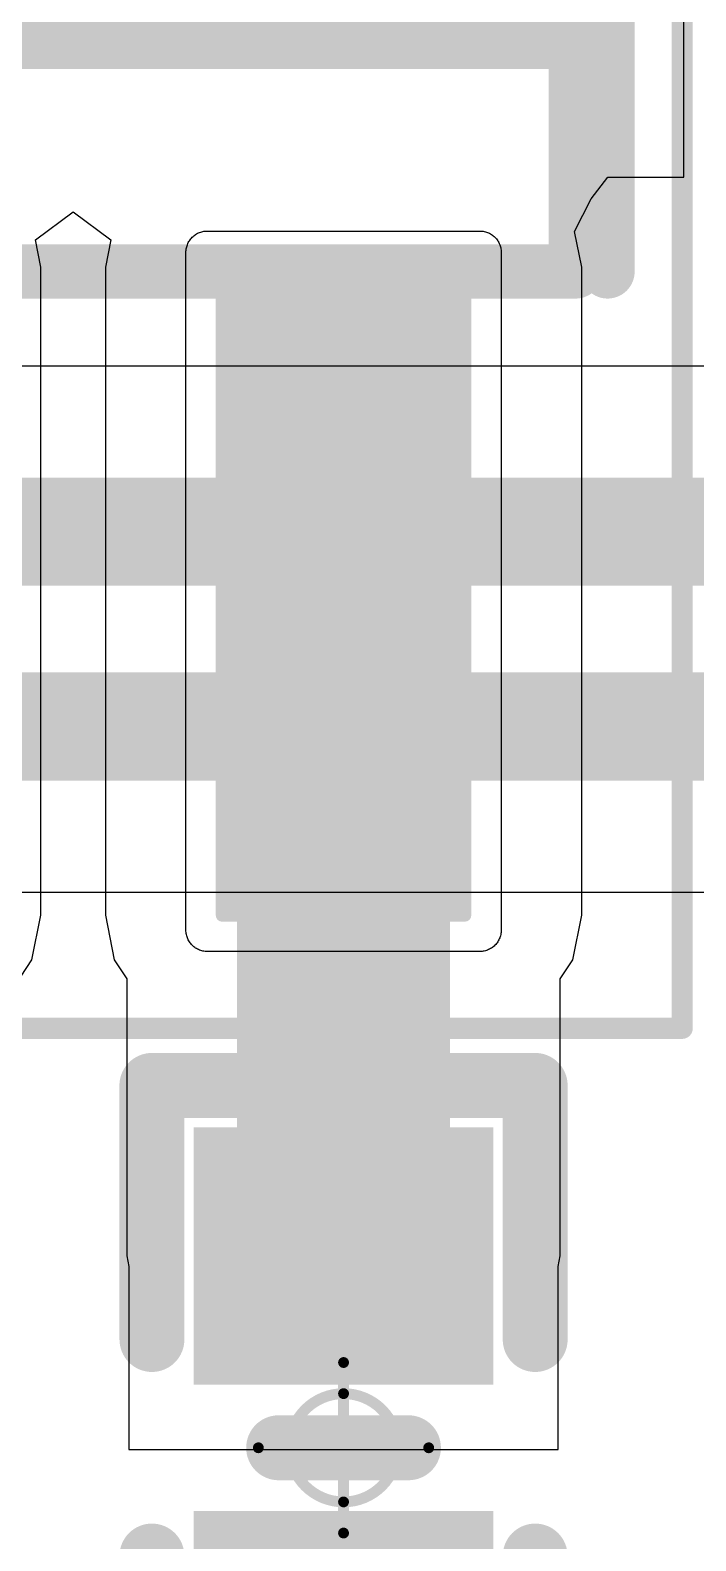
# Model space of a CAD drawing. Header units: inches. Extents: x -13 to 356, y -4 to 120.
# Drawn here: x 8.754 to 10.317, y 18.58 to 22.124 of the extents above; entities that cross this region are included whole.
import ezdxf

# ---------------------------------------------------------------- set-up
doc = ezdxf.new("R2010")
doc.units = ezdxf.units.IN
for name, color, linetype in [('Bottom Layer', 5, 'Continuous'), ('Mechanical 13', 56, 'Continuous'), ('Mechanical 15', 56, 'Continuous'), ('Top Layer', 1, 'Continuous'), ('Top Overlay', 2, 'Continuous'), ('Top Paste', 8, 'Continuous'), ('Top Solder', 216, 'Continuous')]:
    doc.layers.add(name, color=color, linetype=linetype)

# ---------------------------------------------------------------- blocks, each defined once
blk = doc.blocks.new('VREG_LM5017MR_NOPB_30')
at = {"layer": 'Top Layer'}
blk.add_hatch(color=1, dxfattribs=at).paths.add_polyline_path([(-1.47499959, 2.45000018), (1.47499959, 2.45000018), (1.47499959, -2.45000018), (-1.47499959, -2.45000018)])
h = blk.add_hatch(color=1, dxfattribs=at)
edge = h.paths.add_edge_path()
edge.add_arc((1.9400012, 2.18999816), 0.01500124, 90, 180)
edge.add_line((1.92499996, 2.18999816), (1.92499996, 1.62000184))
edge.add_arc((1.9400012, 1.62000184), 0.01500124, 180, 270)
edge.add_line((1.9400012, 1.6050006), (3.45999816, 1.6050006))
edge.add_arc((3.45999816, 1.62000184), 0.01500124, 270, 360)
edge.add_line((3.4749994, 1.62000184), (3.4749994, 2.18999816))
edge.add_arc((3.45999816, 2.18999816), 0.01500124, 0, 90)
edge.add_line((3.45999816, 2.2049994), (1.9400012, 2.2049994))
at = {"layer": 'Top Paste'}
h = blk.add_hatch(color=8, dxfattribs=at)
edge = h.paths.add_edge_path()
edge.add_arc((1.9400012, 2.18999816), 0.01500124, 90, 180)
edge.add_line((1.92499996, 2.18999816), (1.92499996, 1.62000184))
edge.add_arc((1.9400012, 1.62000184), 0.01500124, 180, 270)
edge.add_line((1.9400012, 1.6050006), (3.45999816, 1.6050006))
edge.add_arc((3.45999816, 1.62000184), 0.01500124, 270, 360)
edge.add_line((3.4749994, 1.62000184), (3.4749994, 2.18999816))
edge.add_arc((3.45999816, 2.18999816), 0.01500124, 0, 90)
edge.add_line((3.45999816, 2.2049994), (1.9400012, 2.2049994))
at = {"layer": 'Mechanical 13'}
for points in [[(1.95000118, 2.45000018, 0.127, 0.127, 0), (-1.95000118, 2.45000018, 0.127, 0.127, 0)], [(1.95000118, -2.45000018, 0.127, 0.127, 0), (1.95000118, 2.45000018, 0.127, 0.127, 0)]]:
    blk.add_lwpolyline(points, format="xyseb", dxfattribs=at)
blk.add_lwpolyline([(1.91825118, 2.45000018, 0.0635, 0.0635, 1), (1.98175118, 2.45000018, 0.0635, 0.0635, 1)], format="xyseb", close=True, dxfattribs=at)
blk.add_lwpolyline([(1.91825118, 2.45000018, 0.0635, 0.0635, 1), (1.98175118, 2.45000018, 0.0635, 0.0635, 1)], format="xyseb", close=True, dxfattribs=at)
at = {"layer": 'Mechanical 15'}
for points in [[(3.7249989, 2.69999968, 0.0499999, 0.0499999, 0), (-3.7249989, 2.69999968, 0.0499999, 0.0499999, 0)], [(3.7249989, -2.69999968, 0.0499999, 0.0499999, 0), (3.7249989, 2.69999968, 0.0499999, 0.0499999, 0)]]:
    blk.add_lwpolyline(points, format="xyseb", dxfattribs=at)
blk.add_lwpolyline([(3.71249956, 2.69999968, 0.02499868, 0.02499868, 1), (3.737498239999999, 2.69999968, 0.02499868, 0.02499868, 1)], format="xyseb", close=True, dxfattribs=at)
blk.add_lwpolyline([(3.71249956, 2.69999968, 0.02499868, 0.02499868, 1), (3.737498239999999, 2.69999968, 0.02499868, 0.02499868, 1)], format="xyseb", close=True, dxfattribs=at)
at = {"layer": 'Top Overlay'}
blk.add_lwpolyline([(1.95000118, 2.52499876, 0.127, 0.127, 0), (-1.95000118, 2.52499876, 0.127, 0.127, 0)], format="xyseb", dxfattribs=at)
blk.add_lwpolyline([(1.91825118, 2.52499876, 0.0635, 0.0635, 1), (1.98175118, 2.52499876, 0.0635, 0.0635, 1)], format="xyseb", close=True, dxfattribs=at)
at = {"layer": 'Top Solder'}
for p, q in [((1.87776866, 2.26693476), (1.87999878, 2.26830128)), ((1.87999878, 2.26830128), (1.88230002, 2.26955096)), ((1.88230002, 2.26955096), (1.88466222, 2.27067618)), ((1.88466222, 2.27067618), (1.88708284, 2.27167948)), ((1.88708284, 2.27167948), (1.88954918, 2.27255324)), ((1.88954918, 2.27255324), (1.8920587, 2.27329746)), ((1.8920587, 2.27329746), (1.89460378, 2.27390706)), ((1.89460378, 2.27390706), (1.89717934, 2.27438458)), ((1.89717934, 2.27438458), (1.89977268, 2.27472494)), ((1.89977268, 2.27472494), (1.9023838, 2.27493068)), ((1.9023838, 2.27493068), (1.905, 2.27499926)), ((1.905, 2.27499926), (3.49499936, 2.27499926)), ((3.49499936, 2.27499926), (3.49761556, 2.27493068)), ((3.49761556, 2.27493068), (3.500226679999999, 2.27472494)), ((3.500226679999999, 2.27472494), (3.50282256, 2.27438458)), ((3.50282256, 2.27438458), (3.50539558, 2.27390706)), ((3.50539558, 2.27390706), (3.50794066, 2.27329746)), ((3.50794066, 2.27329746), (3.510450179999999, 2.27255324)), ((3.510450179999999, 2.27255324), (3.51291906, 2.27167948)), ((3.51291906, 2.27167948), (3.51533714, 2.27067618)), ((3.51533714, 2.27067618), (3.51769934, 2.26955096)), ((3.51769934, 2.26955096), (3.52000058, 2.26830128)), ((3.52000058, 2.26830128), (3.5222307, 2.26693476)), ((1.85527442, 2.23022668), (1.85561478, 2.23282256)), ((1.85561478, 2.23282256), (1.8560923, 2.23539558)), ((1.8560923, 2.23539558), (1.85670444, 2.23794066)), ((1.85670444, 2.23794066), (1.85744612, 2.24045018)), ((1.85744612, 2.24045018), (1.85831988, 2.24291906)), ((1.85831988, 2.24291906), (1.85932318, 2.24533714)), ((1.85932318, 2.24533714), (1.86045094, 2.24769934)), ((1.86045094, 2.24769934), (1.86169808, 2.25000058)), ((1.86169808, 2.25000058), (1.86306714, 2.2522307)), ((1.86306714, 2.2522307), (1.86454796, 2.2543897)), ((1.86454796, 2.2543897), (1.86614308, 2.25646488)), ((1.86614308, 2.25646488), (1.86784234, 2.25845624)), ((1.86784234, 2.25845624), (1.86964574, 2.26035616)), ((1.86964574, 2.26035616), (1.87154312, 2.26215702)), ((1.87154312, 2.26215702), (1.87353448, 2.26385628)), ((1.87353448, 2.26385628), (1.87560966, 2.2654514)), ((1.87560966, 2.2654514), (1.87776866, 2.26693476)), ((3.5222307, 2.26693476), (3.5243897, 2.2654514)), ((3.5243897, 2.2654514), (3.52646488, 2.26385628)), ((3.52646488, 2.26385628), (3.52845624, 2.26215702)), ((3.52845624, 2.26215702), (3.530356159999999, 2.26035616)), ((3.530356159999999, 2.26035616), (3.53215702, 2.25845624)), ((3.53215702, 2.25845624), (3.53385628, 2.25646488)), ((3.53385628, 2.25646488), (3.5354514, 2.2543897)), ((3.5354514, 2.2543897), (3.53693476, 2.2522307)), ((3.53693476, 2.2522307), (3.538301279999999, 2.25000058)), ((3.538301279999999, 2.25000058), (3.53955096, 2.24769934)), ((3.53955096, 2.24769934), (3.54067618, 2.24533714)), ((3.54067618, 2.24533714), (3.54167948, 2.24291906)), ((3.54167948, 2.24291906), (3.54255324, 2.24045018)), ((3.54255324, 2.24045018), (3.54329746, 2.23794066)), ((3.54329746, 2.23794066), (3.54390706, 2.23539558)), ((3.54390706, 2.23539558), (3.54438458, 2.23282256)), ((3.54438458, 2.23282256), (3.54472494, 2.23022668)), ((1.8550001, 2.22499936), (1.85506868, 2.22761556)), ((1.8550001, 1.58500064), (1.8550001, 2.22499936)), ((1.85506868, 2.22761556), (1.85527442, 2.23022668)), ((3.54472494, 2.23022668), (3.54493068, 2.22761556)), ((3.54493068, 2.22761556), (3.54499926, 2.22499936)), ((3.54499926, 2.22499936), (3.54499926, 1.58500064)), ((1.85506868, 1.58238444), (1.8550001, 1.58500064)), ((1.85527442, 1.57977332), (1.85506868, 1.58238444)), ((1.85561478, 1.57717744), (1.85527442, 1.57977332)), ((1.8560923, 1.57460442), (1.85561478, 1.57717744)), ((1.85670444, 1.57205934), (1.8560923, 1.57460442)), ((1.85744612, 1.56954982), (1.85670444, 1.57205934)), ((1.85831988, 1.56708094), (1.85744612, 1.56954982)), ((1.85932318, 1.56466286), (1.85831988, 1.56708094)), ((1.86045094, 1.56230066), (1.85932318, 1.56466286)), ((1.86169808, 1.55999942), (1.86045094, 1.56230066)), ((1.86306714, 1.5577693), (1.86169808, 1.55999942)), ((3.538301279999999, 1.55999942), (3.53693476, 1.5577693)), ((3.53955096, 1.56230066), (3.538301279999999, 1.55999942)), ((3.54067618, 1.56466286), (3.53955096, 1.56230066)), ((3.54167948, 1.56708094), (3.54067618, 1.56466286)), ((3.54255324, 1.56954982), (3.54167948, 1.56708094)), ((3.54329746, 1.57205934), (3.54255324, 1.56954982)), ((3.54390706, 1.57460442), (3.54329746, 1.57205934)), ((3.54438458, 1.57717744), (3.54390706, 1.57460442)), ((3.54472494, 1.57977332), (3.54438458, 1.57717744)), ((3.54493068, 1.58238444), (3.54472494, 1.57977332)), ((3.54499926, 1.58500064), (3.54493068, 1.58238444)), ((1.86454796, 1.5556103), (1.86306714, 1.5577693)), ((1.86614308, 1.55353512), (1.86454796, 1.5556103)), ((1.86784234, 1.55154376), (1.86614308, 1.55353512)), ((1.86964574, 1.54964384), (1.86784234, 1.55154376)), ((1.87154312, 1.54784298), (1.86964574, 1.54964384)), ((1.87353448, 1.54614372), (1.87154312, 1.54784298)), ((1.87560966, 1.5445486), (1.87353448, 1.54614372)), ((1.87776866, 1.54306524), (1.87560966, 1.5445486)), ((1.87999878, 1.54169872), (1.87776866, 1.54306524)), ((1.88230002, 1.54044904), (1.87999878, 1.54169872)), ((1.88466222, 1.53932382), (1.88230002, 1.54044904)), ((1.88708284, 1.53832052), (1.88466222, 1.53932382)), ((1.88954918, 1.53744676), (1.88708284, 1.53832052)), ((1.8920587, 1.53670254), (1.88954918, 1.53744676)), ((1.89460378, 1.53609294), (1.8920587, 1.53670254)), ((1.89717934, 1.53561542), (1.89460378, 1.53609294)), ((1.89977268, 1.53527506), (1.89717934, 1.53561542)), ((1.9023838, 1.53506932), (1.89977268, 1.53527506)), ((1.905, 1.53500074), (1.9023838, 1.53506932)), ((3.49499936, 1.53500074), (1.905, 1.53500074)), ((3.49761556, 1.53506932), (3.49499936, 1.53500074)), ((3.500226679999999, 1.53527506), (3.49761556, 1.53506932)), ((3.50282256, 1.53561542), (3.500226679999999, 1.53527506)), ((3.50539558, 1.53609294), (3.50282256, 1.53561542)), ((3.50794066, 1.53670254), (3.50539558, 1.53609294)), ((3.510450179999999, 1.53744676), (3.50794066, 1.53670254)), ((3.51291906, 1.53832052), (3.510450179999999, 1.53744676)), ((3.51533714, 1.53932382), (3.51291906, 1.53832052)), ((3.51769934, 1.54044904), (3.51533714, 1.53932382)), ((3.52000058, 1.54169872), (3.51769934, 1.54044904)), ((3.5222307, 1.54306524), (3.52000058, 1.54169872)), ((3.5243897, 1.5445486), (3.5222307, 1.54306524)), ((3.52646488, 1.54614372), (3.5243897, 1.5445486)), ((3.52845624, 1.54784298), (3.52646488, 1.54614372)), ((3.530356159999999, 1.54964384), (3.52845624, 1.54784298)), ((3.53215702, 1.55154376), (3.530356159999999, 1.54964384)), ((3.53385628, 1.55353512), (3.53215702, 1.55154376)), ((3.5354514, 1.5556103), (3.53385628, 1.55353512)), ((3.53693476, 1.5577693), (3.5354514, 1.5556103))]:
    blk.add_line(p, q, dxfattribs=at)
blk = doc.blocks.new('C_0402_L_39')
at = {"layer": 'Top Layer'}
for points in [[(-0.6499986999999999, 0.2499995), (-0.2499995, 0.2499995), (-0.2499995, -0.2499995), (-0.6499986999999999, -0.2499995)], [(0.24991822, 0.24991822), (0.64991742, 0.24991822), (0.64991742, -0.25008078), (0.24991822, -0.25008078)]]:
    blk.add_hatch(color=1, dxfattribs=at).paths.add_polyline_path(points)
at = {"layer": 'Top Paste'}
for points in [[(-0.6499986999999999, 0.2499995), (-0.2499995, 0.2499995), (-0.2499995, -0.2499995), (-0.6499986999999999, -0.2499995)], [(0.24991822, 0.24991822), (0.64991742, 0.24991822), (0.64991742, -0.25008078), (0.24991822, -0.25008078)]]:
    blk.add_hatch(color=8, dxfattribs=at).paths.add_polyline_path(points)
at = {"layer": 'Top Solder'}
for points in [[(-0.7515987, 0.3515995), (-0.1483995, 0.3515995), (-0.1483995, -0.3515995), (-0.7515987, -0.3515995)], [(0.14831822, 0.35151822), (0.75151742, 0.35151822), (0.75151742, -0.35168078), (0.14831822, -0.35168078)]]:
    blk.add_hatch(color=216, dxfattribs=at).paths.add_polyline_path(points)
at = {"layer": 'Mechanical 15'}
for points in [[(0, -0.1999996, 0.0254, 0.0254, 0), (0, 0.1999996, 0.0254, 0.0254, 0)], [(0.1999996, 0, 0.0254, 0.0254, 0), (-0.1999996, 0, 0.0254, 0.0254, 0)]]:
    blk.add_lwpolyline(points, format="xyseb", dxfattribs=at)
for points in [[(-0.00635, 0.1999996, 0.0127, 0.0127, 1), (0.00635, 0.1999996, 0.0127, 0.0127, 1)], [(0.127, 0, 0.0254, 0.0254, 1), (-0.127, 0, 0.0254, 0.0254, 1)], [(-0.2063496, 0, 0.0127, 0.0127, 1), (-0.1936496, 0, 0.0127, 0.0127, 1)], [(-0.13335, 0, 0.0127, 0.0127, 1), (-0.12065, 0, 0.0127, 0.0127, 1)], [(0.12065, 0, 0.0127, 0.0127, 1), (0.13335, 0, 0.0127, 0.0127, 1)], [(0.1936496, 0, 0.0127, 0.0127, 1), (0.2063496, 0, 0.0127, 0.0127, 1)], [(-0.00635, -0.1999996, 0.0127, 0.0127, 1), (0.00635, -0.1999996, 0.0127, 0.0127, 1)]]:
    blk.add_lwpolyline(points, format="xyseb", close=True, dxfattribs=at)
at = {"layer": 'Top Overlay'}
for points in [[(-0.84991956, -0.44991782, 0.1524, 0.1524, 0), (-0.84991956, 0.44991782, 0.1524, 0.1524, 0)], [(-0.254, 0.44991782, 0.1524, 0.1524, 0), (-0.84991956, 0.44991782, 0.1524, 0.1524, 0)], [(0.84991956, 0.44991782, 0.1524, 0.1524, 0), (0.254, 0.44991782, 0.1524, 0.1524, 0)], [(0.84991956, -0.45008038, 0.1524, 0.1524, 0), (0.84991956, 0.44991782, 0.1524, 0.1524, 0)], [(0, -0.1524, 0.1524, 0.1524, 0), (0, 0.1524, 0.1524, 0.1524, 0)], [(-0.8497569999999999, -0.45008038, 0.1524, 0.1524, 0), (-0.84991956, -0.44991782, 0.1524, 0.1524, 0)], [(-0.254, -0.44991782, 0.1524, 0.1524, 0), (-0.84991956, -0.44991782, 0.1524, 0.1524, 0)], [(0.84991956, -0.44991782, 0.1524, 0.1524, 0), (0.254, -0.44991782, 0.1524, 0.1524, 0)]]:
    blk.add_lwpolyline(points, format="xyseb", dxfattribs=at)
for points in [[(-0.8880195599999998, 0.44991782, 0.0762, 0.0762, 1), (-0.81181956, 0.44991782, 0.0762, 0.0762, 1)], [(-0.8880195599999998, 0.44991782, 0.0762, 0.0762, 1), (-0.81181956, 0.44991782, 0.0762, 0.0762, 1)], [(-0.2921, 0.44991782, 0.0762, 0.0762, 1), (-0.2159, 0.44991782, 0.0762, 0.0762, 1)], [(0.2159, 0.44991782, 0.0762, 0.0762, 1), (0.2921, 0.44991782, 0.0762, 0.0762, 1)], [(0.81181956, 0.44991782, 0.0762, 0.0762, 1), (0.8880195599999998, 0.44991782, 0.0762, 0.0762, 1)], [(0.81181956, 0.44991782, 0.0762, 0.0762, 1), (0.8880195599999998, 0.44991782, 0.0762, 0.0762, 1)], [(-0.0381, 0.1524, 0.0762, 0.0762, 1), (0.0381, 0.1524, 0.0762, 0.0762, 1)], [(-0.0381, -0.1524, 0.0762, 0.0762, 1), (0.0381, -0.1524, 0.0762, 0.0762, 1)], [(-0.8880195599999998, -0.44991782, 0.0762, 0.0762, 1), (-0.81181956, -0.44991782, 0.0762, 0.0762, 1)], [(-0.8880195599999998, -0.44991782, 0.0762, 0.0762, 1), (-0.81181956, -0.44991782, 0.0762, 0.0762, 1)], [(-0.8880195599999998, -0.44991782, 0.0762, 0.0762, 1), (-0.81181956, -0.44991782, 0.0762, 0.0762, 1)], [(-0.8878569999999999, -0.45008038, 0.0762, 0.0762, 1), (-0.8116569999999999, -0.45008038, 0.0762, 0.0762, 1)], [(-0.2921, -0.44991782, 0.0762, 0.0762, 1), (-0.2159, -0.44991782, 0.0762, 0.0762, 1)], [(0.2159, -0.44991782, 0.0762, 0.0762, 1), (0.2921, -0.44991782, 0.0762, 0.0762, 1)], [(0.81181956, -0.44991782, 0.0762, 0.0762, 1), (0.8880195599999998, -0.44991782, 0.0762, 0.0762, 1)], [(0.81181956, -0.45008038, 0.0762, 0.0762, 1), (0.8880195599999998, -0.45008038, 0.0762, 0.0762, 1)]]:
    blk.add_lwpolyline(points, format="xyseb", close=True, dxfattribs=at)

msp = doc.modelspace()

# ---------------------------------------------------------------- hatches: boundary and pattern name
at = {"layer": 'Top Layer'}
msp.add_hatch(color=1, dxfattribs=at).paths.add_polyline_path([(9.23946082, 19.24846036), (9.739459819999999, 19.24846036), (9.739459819999999, 20.80759872), (9.23946082, 20.80759872)])

# ---------------------------------------------------------------- linework, layer by layer
at = {"layer": 'Bottom Layer'}
for p, q in [((12.02757056, 21.33581204), (3.9269543, 21.33581204)), ((8.708524619999999, 20.10168192), (12.40927668, 20.10168192))]:
    msp.add_line(p, q, dxfattribs=at)
for points in [[(3.9269543, 20.94734698, 0.254, 0.254, 0), (12.18847702, 20.94734698, 0.254, 0.254, 0)], [(4.1782238, 20.49014698, 0.254, 0.254, 0), (12.40927668, 20.49014698, 0.254, 0.254, 0)]]:
    msp.add_lwpolyline(points, format="xyseb", dxfattribs=at)
at = {"layer": 'Top Layer'}
for p, q in [((10.2884605, 21.77860262), (10.2884605, 25.23659926)), ((10.07051072, 21.72780008), (10.10973848, 21.77860262)), ((10.10973848, 21.77860262), (10.2884605, 21.77860262)), ((10.03201956, 21.65160008), (10.07051072, 21.72780008)), ((8.76597688, 21.63171696), (8.85446032, 21.69793222)), ((8.85446032, 21.69793222), (8.94294376, 21.63171696)), ((10.04873022, 21.56759974), (10.03201956, 21.65160008)), ((8.77873022, 21.56759974), (8.76597688, 21.63171696)), ((8.94294376, 21.63171696), (8.93019042, 21.56759974)), ((8.77873022, 20.04760278), (8.77873022, 21.56759974)), ((8.93019042, 21.56759974), (8.93019042, 20.04760278)), ((10.04873022, 20.04760278), (10.04873022, 21.56759974)), ((8.757851419999998, 19.94264236), (8.77873022, 20.04760278)), ((8.93019042, 20.04760278), (8.951069219999999, 19.94264236)), ((10.02785142, 19.94264236), (10.04873022, 20.04760278)), ((8.7323422, 19.90446616), (8.757851419999998, 19.94264236)), ((8.951069219999999, 19.94264236), (8.98048496, 19.89861908)), ((9.99843568, 19.89861908), (10.02785142, 19.94264236)), ((8.98048496, 19.89861908), (8.98048496, 19.24846036)), ((9.99843568, 19.24846036), (9.99843568, 19.89861908)), ((8.98048496, 19.24846036), (8.98546082, 19.2234439)), ((9.99345982, 19.2234439), (9.99843568, 19.24846036)), ((8.98546082, 19.2234439), (8.98546082, 18.79446076)), ((9.99345982, 18.79446076), (9.99345982, 19.2234439)), ((8.98546082, 18.79446076), (9.99345982, 18.79446076))]:
    msp.add_line(p, q, dxfattribs=at)

# ---------------------------------------------------------------- block references
at = {"rotation": 270}
for name, p in [('VREG_LM5017MR_NOPB_30', (7.58446032, 23.50760094)), ('C_0402_L_39', (9.48946032, 18.79846126))]:
    msp.add_blockref(name, p, dxfattribs=at)

doc.saveas('drawing.dxf')
